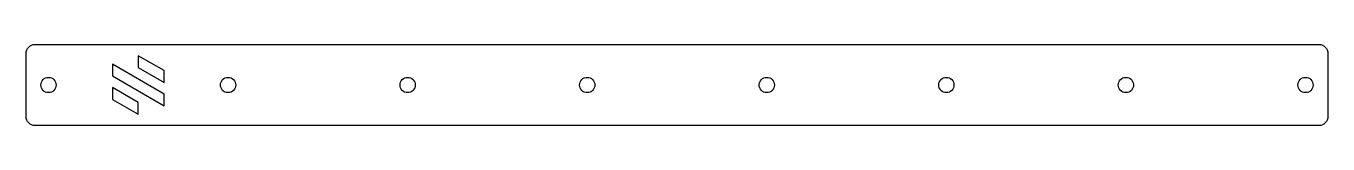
# Model space of a CAD drawing. Header units: millimetres. Extents: x -290 to 0, y 10 to 28.
import ezdxf

# ---------------------------------------------------------------- set-up
doc = ezdxf.new("R2010")
doc.units = ezdxf.units.MM
doc.layers.get('0').update_dxf_attribs({"linetype": 'CONTINUOUS'})

msp = doc.modelspace()

# ---------------------------------------------------------------- linework, layer by layer
msp.add_lwpolyline([(0, 12, -0.414214), (-2, 10), (-288, 10, -0.414214), (-290, 12), (-290, 26, -0.414214), (-288, 28), (-2, 28, -0.414214), (0, 26)], format="xyb", close=True)
for points in [[(-259.26, 14.39), (-259.26, 16.99), (-270.74, 23.61), (-270.74, 21.01)], [(-259.26, 19.59), (-259.26, 22.18), (-265, 25.5), (-265, 22.9)], [(-265, 15.1), (-270.74, 18.41), (-270.74, 15.82), (-265, 12.5)]]:
    msp.add_lwpolyline(points, close=True)
for centre in [(-285, 19), (-245, 19), (-205, 19), (-165, 19), (-125, 19), (-85, 19), (-45, 19), (-5, 19)]:
    msp.add_circle(centre, 1.7)

doc.saveas('drawing.dxf')
